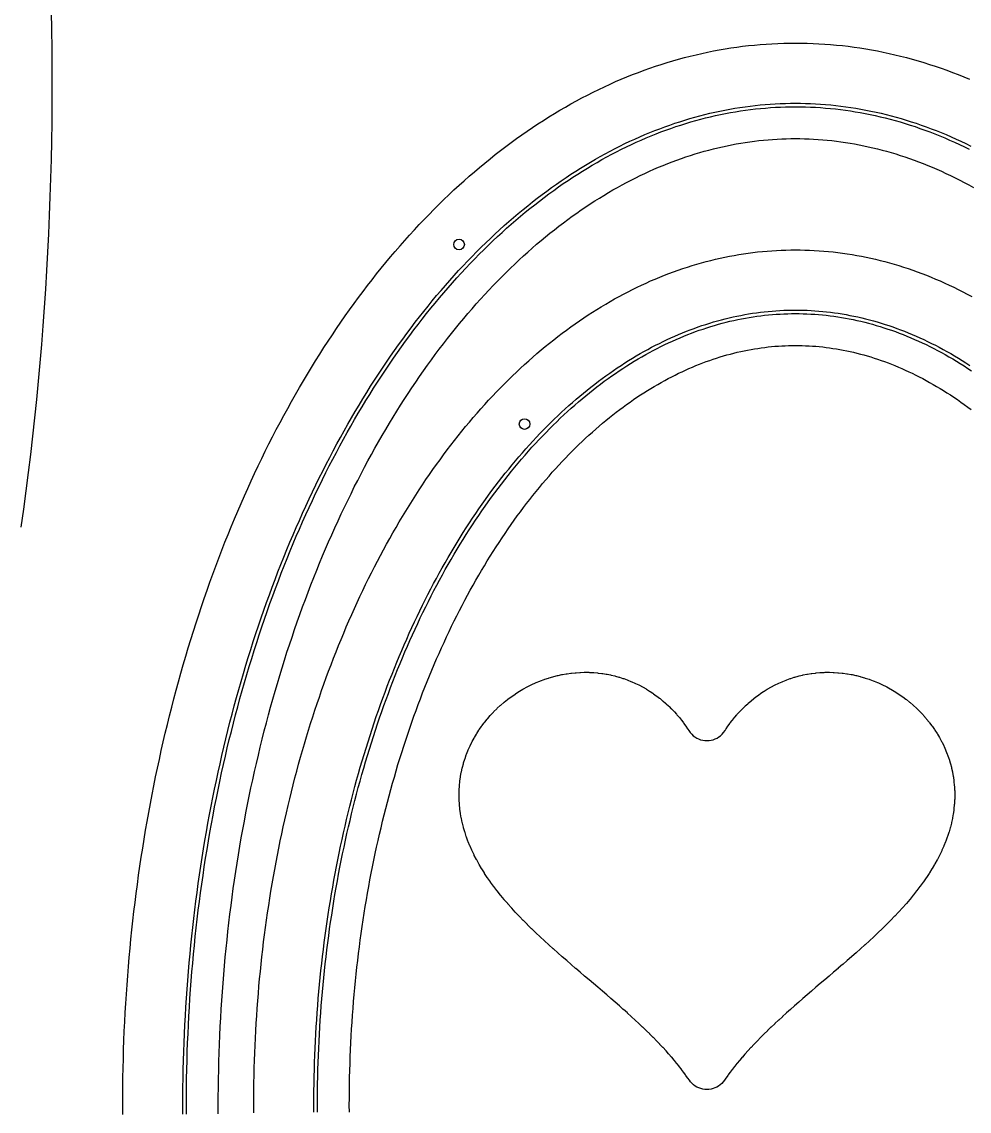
# Model space of a CAD drawing. Header units: metres. Extents: x 10 to 1210, y 10 to 2778.
# Drawn here: x 801.5 to 1069.1, y 1532.3 to 1840 of the extents above; entities that cross this region are included whole.
import ezdxf

# ---------------------------------------------------------------- set-up
doc = ezdxf.new("R2010")
doc.units = ezdxf.units.M
for name, color, linetype in [('ACIKLIK', 5, 'Continuous'), ('ASKI_DELIK', 6, 'Continuous'), ('CAM_SABLON', 4, 'Continuous'), ('DIS_KENAR_V91_Z3', 1, 'Continuous'), ('LAMBA_T4_Z4', 3, 'Continuous')]:
    doc.layers.add(name, color=color, linetype=linetype)

msp = doc.modelspace()

# ---------------------------------------------------------------- linework, layer by layer
at = {"layer": 'ACIKLIK'}
for points in [[(857.01, 1531.53), (857, 1534), (857.01, 1536.47), (857.03, 1538.94), (857.06, 1541.41), (857.11, 1543.87), (857.17, 1546.34), (857.25, 1548.81), (857.33, 1551.27), (857.44, 1553.73), (857.55, 1556.19), (857.68, 1558.65), (857.82, 1561.11), (857.98, 1563.57), (858.15, 1566.02), (858.34, 1568.47), (858.53, 1570.91), (858.74, 1573.36), (858.97, 1575.8), (859.2, 1578.24), (859.46, 1580.67), (859.72, 1583.1), (860, 1585.52), (860.29, 1587.94), (860.59, 1590.36), (860.91, 1592.77), (861.24, 1595.18), (861.59, 1597.58), (861.94, 1599.97), (862.31, 1602.37), (862.7, 1604.75), (863.09, 1607.13), (863.5, 1609.5), (863.93, 1611.87), (864.36, 1614.23), (864.81, 1616.58), (865.27, 1618.92), (865.75, 1621.26), (866.23, 1623.59), (866.73, 1625.92), (867.24, 1628.23), (867.77, 1630.54), (868.31, 1632.84), (868.86, 1635.13), (869.42, 1637.41), (869.99, 1639.69), (870.58, 1641.95), (871.18, 1644.21), (871.79, 1646.46), (872.41, 1648.69), (873.05, 1650.92), (873.7, 1653.14), (874.36, 1655.35), (875.03, 1657.54), (875.71, 1659.73), (876.4, 1661.91), (877.11, 1664.07), (877.83, 1666.22), (878.56, 1668.37), (879.3, 1670.5), (880.05, 1672.62), (880.81, 1674.73), (881.59, 1676.82), (882.37, 1678.91), (883.17, 1680.98), (883.98, 1683.04), (884.79, 1685.09), (885.62, 1687.12), (886.46, 1689.14), (887.31, 1691.15), (888.17, 1693.15), (889.04, 1695.13), (889.92, 1697.09), (890.81, 1699.05), (891.72, 1700.99), (892.63, 1702.92), (893.55, 1704.83), (894.48, 1706.72), (895.42, 1708.61), (896.37, 1710.47), (897.33, 1712.33), (898.29, 1714.17), (899.27, 1715.99), (900.26, 1717.8), (901.25, 1719.59), (902.26, 1721.36), (903.27, 1723.12), (904.29, 1724.87), (905.32, 1726.6), (906.36, 1728.31), (907.41, 1730.01), (908.46, 1731.69), (909.52, 1733.35), (910.59, 1734.99), (911.67, 1736.62), (912.76, 1738.24), (913.85, 1739.83), (914.95, 1741.41), (916.06, 1742.97), (917.17, 1744.51), (918.29, 1746.04), (919.42, 1747.55), (920.56, 1749.04), (921.7, 1750.51), (922.84, 1751.96), (924, 1753.4), (925.16, 1754.82), (926.32, 1756.22), (927.5, 1757.6), (928.67, 1758.96), (929.86, 1760.31), (931.04, 1761.63), (932.24, 1762.94), (933.44, 1764.23), (934.64, 1765.5), (935.85, 1766.75), (937.06, 1767.98), (938.28, 1769.19), (939.5, 1770.39), (940.73, 1771.56), (941.96, 1772.72), (943.19, 1773.85), (944.43, 1774.97), (945.67, 1776.07), (946.91, 1777.15), (948.16, 1778.21), (949.41, 1779.24), (950.67, 1780.26), (951.92, 1781.26), (953.18, 1782.25), (954.45, 1783.21), (955.71, 1784.15), (956.98, 1785.07), (958.25, 1785.97), (959.52, 1786.86), (960.79, 1787.72), (962.07, 1788.57), (963.35, 1789.39), (964.62, 1790.2), (965.9, 1790.98), (967.19, 1791.75), (968.47, 1792.5), (969.75, 1793.23), (971.04, 1793.93), (972.32, 1794.62), (973.61, 1795.29), (974.9, 1795.94), (976.19, 1796.58), (977.48, 1797.19), (978.77, 1797.78), (980.05, 1798.36), (981.34, 1798.91), (982.63, 1799.45), (983.93, 1799.96), (985.22, 1800.46), (986.51, 1800.94), (987.8, 1801.4), (989.09, 1801.85), (990.38, 1802.27), (991.67, 1802.68), (992.96, 1803.06), (994.25, 1803.43), (995.54, 1803.78), (996.83, 1804.11), (998.12, 1804.43), (999.41, 1804.72), (1000.7, 1805), (1001.98, 1805.26), (1003.27, 1805.5), (1004.56, 1805.72), (1005.85, 1805.92), (1007.14, 1806.11), (1008.42, 1806.28), (1009.71, 1806.43), (1011, 1806.56), (1012.28, 1806.68), (1013.57, 1806.78), (1014.86, 1806.86), (1016.14, 1806.92), (1017.43, 1806.96), (1018.71, 1806.99), (1020, 1807), (1021.29, 1806.99), (1022.57, 1806.96), (1023.86, 1806.92), (1025.14, 1806.86), (1026.43, 1806.78), (1027.72, 1806.68), (1029, 1806.56), (1030.29, 1806.43), (1031.58, 1806.28), (1032.86, 1806.11), (1034.15, 1805.92), (1035.44, 1805.72), (1036.73, 1805.5), (1038.02, 1805.26), (1039.3, 1805), (1040.59, 1804.72), (1041.88, 1804.43), (1043.17, 1804.11), (1044.46, 1803.78), (1045.75, 1803.43), (1047.04, 1803.06), (1048.33, 1802.68), (1049.62, 1802.27), (1050.91, 1801.85), (1052.2, 1801.4), (1053.49, 1800.94), (1054.78, 1800.46), (1056.07, 1799.96), (1057.37, 1799.45), (1058.66, 1798.91), (1059.95, 1798.36), (1061.23, 1797.78), (1062.52, 1797.19), (1063.81, 1796.58), (1065.1, 1795.94), (1066.39, 1795.29), (1067.68, 1794.62), (1068.96, 1793.93), (1070.25, 1793.23)], [(894.01, 1532.04), (894, 1534), (894.01, 1535.96), (894.02, 1537.92), (894.05, 1539.88), (894.09, 1541.83), (894.14, 1543.79), (894.2, 1545.75), (894.27, 1547.7), (894.35, 1549.66), (894.44, 1551.61), (894.54, 1553.56), (894.65, 1555.51), (894.78, 1557.46), (894.91, 1559.4), (895.06, 1561.35), (895.22, 1563.29), (895.38, 1565.23), (895.56, 1567.16), (895.75, 1569.1), (895.95, 1571.03), (896.16, 1572.95), (896.38, 1574.88), (896.61, 1576.8), (896.85, 1578.71), (897.1, 1580.62), (897.36, 1582.53), (897.64, 1584.44), (897.92, 1586.34), (898.21, 1588.23), (898.52, 1590.12), (898.83, 1592.01), (899.16, 1593.89), (899.49, 1595.76), (899.84, 1597.63), (900.19, 1599.5), (900.56, 1601.36), (900.93, 1603.21), (901.32, 1605.06), (901.72, 1606.9), (902.12, 1608.73), (902.54, 1610.56), (902.96, 1612.38), (903.4, 1614.2), (903.84, 1616), (904.3, 1617.8), (904.76, 1619.6), (905.24, 1621.38), (905.72, 1623.16), (906.21, 1624.93), (906.72, 1626.69), (907.23, 1628.45), (907.75, 1630.19), (908.28, 1631.93), (908.82, 1633.66), (909.37, 1635.38), (909.93, 1637.09), (910.5, 1638.8), (911.07, 1640.49), (911.66, 1642.18), (912.25, 1643.85), (912.86, 1645.52), (913.47, 1647.17), (914.09, 1648.82), (914.72, 1650.46), (915.35, 1652.08), (916, 1653.7), (916.65, 1655.3), (917.32, 1656.9), (917.99, 1658.48), (918.67, 1660.06), (919.35, 1661.62), (920.05, 1663.17), (920.75, 1664.71), (921.46, 1666.24), (922.18, 1667.76), (922.9, 1669.26), (923.63, 1670.76), (924.37, 1672.24), (925.12, 1673.71), (925.88, 1675.17), (926.64, 1676.61), (927.41, 1678.05), (928.18, 1679.47), (928.96, 1680.88), (929.75, 1682.27), (930.55, 1683.66), (931.35, 1685.03), (932.16, 1686.38), (932.97, 1687.73), (933.8, 1689.06), (934.62, 1690.38), (935.46, 1691.68), (936.3, 1692.97), (937.14, 1694.25), (937.99, 1695.51), (938.85, 1696.76), (939.71, 1697.99), (940.57, 1699.22), (941.45, 1700.42), (942.32, 1701.62), (943.2, 1702.79), (944.09, 1703.96), (944.98, 1705.11), (945.88, 1706.24), (946.78, 1707.36), (947.68, 1708.47), (948.59, 1709.56), (949.5, 1710.64), (950.42, 1711.7), (951.34, 1712.75), (952.27, 1713.78), (953.2, 1714.79), (954.13, 1715.8), (955.06, 1716.78), (956, 1717.75), (956.94, 1718.71), (957.89, 1719.65), (958.83, 1720.58), (959.78, 1721.49), (960.73, 1722.38), (961.69, 1723.26), (962.65, 1724.12), (963.61, 1724.97), (964.57, 1725.8), (965.53, 1726.62), (966.5, 1727.42), (967.46, 1728.21), (968.43, 1728.98), (969.4, 1729.74), (970.37, 1730.48), (971.35, 1731.2), (972.32, 1731.91), (973.3, 1732.6), (974.27, 1733.28), (975.25, 1733.95), (976.23, 1734.59), (977.21, 1735.22), (978.19, 1735.84), (979.16, 1736.44), (980.14, 1737.03), (981.12, 1737.6), (982.1, 1738.16), (983.08, 1738.7), (984.06, 1739.22), (985.05, 1739.73), (986.03, 1740.23), (987, 1740.71), (987.98, 1741.17), (988.96, 1741.62), (989.94, 1742.06), (990.92, 1742.48), (991.9, 1742.89), (992.88, 1743.28), (993.85, 1743.66), (994.83, 1744.02), (995.81, 1744.37), (996.78, 1744.7), (997.75, 1745.02), (998.73, 1745.33), (999.7, 1745.62), (1000.67, 1745.9), (1001.65, 1746.16), (1002.62, 1746.41), (1003.59, 1746.65), (1004.56, 1746.87), (1005.52, 1747.08), (1006.49, 1747.27), (1007.46, 1747.45), (1008.43, 1747.62), (1009.39, 1747.77), (1010.36, 1747.91), (1011.33, 1748.04), (1012.29, 1748.15), (1013.25, 1748.25), (1014.22, 1748.34), (1015.18, 1748.41), (1016.15, 1748.47), (1017.11, 1748.52), (1018.07, 1748.55), (1019.04, 1748.57), (1020, 1748.58), (1020.96, 1748.57), (1021.93, 1748.55), (1022.89, 1748.52), (1023.85, 1748.47), (1024.82, 1748.41), (1025.78, 1748.34), (1026.75, 1748.25), (1027.71, 1748.15), (1028.67, 1748.04), (1029.64, 1747.91), (1030.61, 1747.77), (1031.57, 1747.62), (1032.54, 1747.45), (1033.51, 1747.27), (1034.48, 1747.08), (1035.44, 1746.87), (1036.41, 1746.65), (1037.38, 1746.41), (1038.35, 1746.16), (1039.33, 1745.9), (1040.3, 1745.62), (1041.27, 1745.33), (1042.25, 1745.02), (1043.22, 1744.7), (1044.19, 1744.37), (1045.17, 1744.02), (1046.15, 1743.66), (1047.12, 1743.28), (1048.1, 1742.89), (1049.08, 1742.48), (1050.06, 1742.06), (1051.04, 1741.62), (1052.02, 1741.17), (1053, 1740.71), (1053.97, 1740.23), (1054.95, 1739.73), (1055.94, 1739.22), (1056.92, 1738.7), (1057.9, 1738.16), (1058.88, 1737.6), (1059.86, 1737.03), (1060.84, 1736.44), (1061.81, 1735.84), (1062.79, 1735.22), (1063.77, 1734.59), (1064.75, 1733.95), (1065.73, 1733.28), (1066.7, 1732.6), (1067.68, 1731.91), (1068.65, 1731.2), (1069.63, 1730.48)]]:
    msp.add_lwpolyline(points, dxfattribs=at)
at = {"layer": 'ASKI_DELIK'}
for centre in [(925, 1777.11), (943.5, 1726.39)]:
    msp.add_circle(centre, 1.5, dxfattribs=at)
at = {"layer": 'CAM_SABLON'}
for points in [[(848.01, 1531.48), (848, 1534), (848.01, 1536.52), (848.03, 1539.04), (848.06, 1541.55), (848.11, 1544.07), (848.17, 1546.59), (848.25, 1549.1), (848.34, 1551.62), (848.45, 1554.13), (848.56, 1556.64), (848.7, 1559.15), (848.84, 1561.66), (849, 1564.16), (849.17, 1566.67), (849.36, 1569.17), (849.56, 1571.66), (849.78, 1574.16), (850.01, 1576.65), (850.25, 1579.13), (850.51, 1581.62), (850.78, 1584.1), (851.06, 1586.57), (851.36, 1589.04), (851.67, 1591.51), (851.99, 1593.97), (852.33, 1596.43), (852.68, 1598.88), (853.05, 1601.33), (853.42, 1603.77), (853.82, 1606.2), (854.22, 1608.63), (854.64, 1611.06), (855.07, 1613.47), (855.52, 1615.89), (855.97, 1618.29), (856.45, 1620.69), (856.93, 1623.08), (857.43, 1625.46), (857.94, 1627.84), (858.46, 1630.2), (859, 1632.56), (859.55, 1634.91), (860.11, 1637.26), (860.69, 1639.59), (861.27, 1641.92), (861.87, 1644.24), (862.49, 1646.55), (863.11, 1648.85), (863.75, 1651.14), (864.4, 1653.42), (865.06, 1655.69), (865.74, 1657.95), (866.43, 1660.2), (867.13, 1662.44), (867.84, 1664.67), (868.56, 1666.89), (869.3, 1669.1), (870.05, 1671.29), (870.81, 1673.48), (871.58, 1675.66), (872.36, 1677.82), (873.16, 1679.97), (873.96, 1682.11), (874.78, 1684.24), (875.61, 1686.35), (876.45, 1688.45), (877.3, 1690.54), (878.16, 1692.62), (879.04, 1694.69), (879.92, 1696.74), (880.82, 1698.78), (881.72, 1700.8), (882.64, 1702.81), (883.57, 1704.81), (884.5, 1706.79), (885.45, 1708.76), (886.41, 1710.72), (887.38, 1712.66), (888.36, 1714.58), (889.35, 1716.49), (890.35, 1718.39), (891.36, 1720.27), (892.37, 1722.14), (893.4, 1723.99), (894.44, 1725.82), (895.49, 1727.64), (896.54, 1729.45), (897.61, 1731.23), (898.68, 1733.01), (899.76, 1734.76), (900.86, 1736.5), (901.96, 1738.22), (903.07, 1739.93), (904.18, 1741.62), (905.31, 1743.29), (906.45, 1744.95), (907.59, 1746.59), (908.74, 1748.21), (909.9, 1749.81), (911.06, 1751.4), (912.24, 1752.97), (913.42, 1754.52), (914.61, 1756.05), (915.8, 1757.57), (917.01, 1759.07), (918.22, 1760.55), (919.43, 1762.01), (920.66, 1763.45), (921.89, 1764.88), (923.13, 1766.28), (924.37, 1767.67), (925.62, 1769.04), (926.88, 1770.39), (928.14, 1771.72), (929.41, 1773.03), (930.68, 1774.33), (931.96, 1775.6), (933.24, 1776.86), (934.53, 1778.09), (935.83, 1779.31), (937.13, 1780.51), (938.43, 1781.68), (939.74, 1782.84), (941.06, 1783.98), (942.37, 1785.1), (943.7, 1786.2), (945.02, 1787.28), (946.36, 1788.34), (947.69, 1789.38), (949.03, 1790.4), (950.37, 1791.4), (951.72, 1792.38), (953.07, 1793.34), (954.43, 1794.28), (955.78, 1795.2), (957.14, 1796.1), (958.51, 1796.98), (959.87, 1797.84), (961.24, 1798.68), (962.61, 1799.5), (963.99, 1800.3), (965.36, 1801.08), (966.74, 1801.84), (968.12, 1802.58), (969.5, 1803.3), (970.89, 1804), (972.27, 1804.68), (973.66, 1805.34), (975.05, 1805.98), (976.44, 1806.6), (977.84, 1807.2), (979.23, 1807.78), (980.63, 1808.34), (982.03, 1808.88), (983.42, 1809.4), (984.82, 1809.9), (986.22, 1810.38), (987.63, 1810.84), (989.03, 1811.28), (990.43, 1811.7), (991.83, 1812.1), (993.24, 1812.48), (994.64, 1812.84), (996.05, 1813.19), (997.46, 1813.51), (998.86, 1813.81), (1000.27, 1814.09), (1001.68, 1814.36), (1003.09, 1814.6), (1004.49, 1814.82), (1005.9, 1815.03), (1007.31, 1815.21), (1008.72, 1815.38), (1010.13, 1815.52), (1011.54, 1815.65), (1012.95, 1815.76), (1014.36, 1815.84), (1015.77, 1815.91), (1017.18, 1815.96), (1018.59, 1815.99), (1020, 1816), (1021.41, 1815.99), (1022.82, 1815.96), (1024.23, 1815.91), (1025.64, 1815.84), (1027.05, 1815.76), (1028.46, 1815.65), (1029.87, 1815.52), (1031.28, 1815.38), (1032.69, 1815.21), (1034.1, 1815.03), (1035.51, 1814.82), (1036.91, 1814.6), (1038.32, 1814.36), (1039.73, 1814.09), (1041.14, 1813.81), (1042.54, 1813.51), (1043.95, 1813.19), (1045.36, 1812.84), (1046.76, 1812.48), (1048.17, 1812.1), (1049.57, 1811.7), (1050.97, 1811.28), (1052.37, 1810.84), (1053.78, 1810.38), (1055.18, 1809.9), (1056.58, 1809.4), (1057.97, 1808.88), (1059.37, 1808.34), (1060.77, 1807.78), (1062.16, 1807.2), (1063.56, 1806.6), (1064.95, 1805.98), (1066.34, 1805.34), (1067.73, 1804.68), (1069.11, 1804)], [(885.01, 1531.99), (885, 1534), (885.01, 1536.01), (885.02, 1538.02), (885.05, 1540.03), (885.09, 1542.03), (885.14, 1544.04), (885.2, 1546.05), (885.27, 1548.05), (885.36, 1550.06), (885.45, 1552.06), (885.55, 1554.06), (885.67, 1556.06), (885.8, 1558.06), (885.94, 1560.05), (886.09, 1562.05), (886.25, 1564.04), (886.42, 1566.03), (886.6, 1568.01), (886.79, 1569.99), (887, 1571.97), (887.21, 1573.95), (887.44, 1575.93), (887.68, 1577.9), (887.92, 1579.86), (888.18, 1581.83), (888.45, 1583.78), (888.73, 1585.74), (889.02, 1587.69), (889.32, 1589.64), (889.64, 1591.58), (889.96, 1593.51), (890.29, 1595.45), (890.64, 1597.37), (890.99, 1599.29), (891.36, 1601.21), (891.73, 1603.12), (892.12, 1605.02), (892.52, 1606.92), (892.92, 1608.82), (893.34, 1610.7), (893.77, 1612.58), (894.21, 1614.45), (894.65, 1616.32), (895.11, 1618.18), (895.58, 1620.03), (896.06, 1621.88), (896.55, 1623.72), (897.04, 1625.55), (897.55, 1627.37), (898.07, 1629.19), (898.6, 1631), (899.14, 1632.8), (899.68, 1634.59), (900.24, 1636.37), (900.81, 1638.15), (901.38, 1639.91), (901.97, 1641.67), (902.56, 1643.42), (903.17, 1645.16), (903.78, 1646.89), (904.4, 1648.61), (905.04, 1650.32), (905.68, 1652.02), (906.33, 1653.71), (906.99, 1655.39), (907.65, 1657.06), (908.33, 1658.73), (909.02, 1660.38), (909.71, 1662.02), (910.41, 1663.65), (911.12, 1665.27), (911.84, 1666.87), (912.57, 1668.47), (913.31, 1670.06), (914.05, 1671.63), (914.81, 1673.2), (915.57, 1674.75), (916.34, 1676.29), (917.11, 1677.82), (917.9, 1679.33), (918.69, 1680.84), (919.49, 1682.33), (920.3, 1683.81), (921.11, 1685.28), (921.94, 1686.73), (922.77, 1688.17), (923.6, 1689.6), (924.45, 1691.02), (925.3, 1692.42), (926.15, 1693.81), (927.02, 1695.19), (927.89, 1696.55), (928.77, 1697.91), (929.65, 1699.24), (930.54, 1700.57), (931.44, 1701.88), (932.35, 1703.17), (933.26, 1704.45), (934.17, 1705.72), (935.09, 1706.98), (936.02, 1708.22), (936.95, 1709.44), (937.89, 1710.65), (938.84, 1711.85), (939.79, 1713.03), (940.74, 1714.2), (941.7, 1715.35), (942.67, 1716.49), (943.64, 1717.61), (944.61, 1718.72), (945.59, 1719.81), (946.58, 1720.89), (947.57, 1721.96), (948.56, 1723), (949.56, 1724.04), (950.56, 1725.05), (951.56, 1726.06), (952.57, 1727.04), (953.59, 1728.01), (954.61, 1728.97), (955.63, 1729.91), (956.65, 1730.84), (957.68, 1731.74), (958.71, 1732.64), (959.74, 1733.52), (960.78, 1734.38), (961.82, 1735.22), (962.87, 1736.05), (963.91, 1736.87), (964.96, 1737.67), (966.01, 1738.45), (967.07, 1739.22), (968.12, 1739.97), (969.18, 1740.7), (970.24, 1741.42), (971.3, 1742.12), (972.37, 1742.81), (973.43, 1743.48), (974.5, 1744.14), (975.57, 1744.78), (976.64, 1745.4), (977.71, 1746.01), (978.79, 1746.6), (979.86, 1747.18), (980.94, 1747.74), (982.01, 1748.28), (983.09, 1748.81), (984.17, 1749.33), (985.25, 1749.82), (986.33, 1750.3), (987.41, 1750.77), (988.5, 1751.22), (989.58, 1751.65), (990.66, 1752.07), (991.75, 1752.48), (992.83, 1752.86), (993.92, 1753.23), (995, 1753.59), (996.09, 1753.93), (997.17, 1754.26), (998.26, 1754.57), (999.35, 1754.86), (1000.43, 1755.14), (1001.52, 1755.41), (1002.61, 1755.65), (1003.69, 1755.89), (1004.78, 1756.11), (1005.87, 1756.31), (1006.95, 1756.5), (1008.04, 1756.67), (1009.13, 1756.83), (1010.22, 1756.97), (1011.3, 1757.1), (1012.39, 1757.21), (1013.48, 1757.31), (1014.56, 1757.39), (1015.65, 1757.46), (1016.74, 1757.51), (1017.83, 1757.55), (1018.91, 1757.57), (1020, 1757.58), (1021.09, 1757.57), (1022.17, 1757.55), (1023.26, 1757.51), (1024.35, 1757.46), (1025.44, 1757.39), (1026.52, 1757.31), (1027.61, 1757.21), (1028.7, 1757.1), (1029.78, 1756.97), (1030.87, 1756.83), (1031.96, 1756.67), (1033.05, 1756.5), (1034.13, 1756.31), (1035.22, 1756.11), (1036.31, 1755.89), (1037.39, 1755.65), (1038.48, 1755.41), (1039.57, 1755.14), (1040.65, 1754.86), (1041.74, 1754.57), (1042.83, 1754.26), (1043.91, 1753.93), (1045, 1753.59), (1046.08, 1753.23), (1047.17, 1752.86), (1048.25, 1752.48), (1049.34, 1752.07), (1050.42, 1751.65), (1051.5, 1751.22), (1052.59, 1750.77), (1053.67, 1750.3), (1054.75, 1749.82), (1055.83, 1749.33), (1056.91, 1748.81), (1057.99, 1748.28), (1059.06, 1747.74), (1060.14, 1747.18), (1061.21, 1746.6), (1062.29, 1746.01), (1063.36, 1745.4), (1064.43, 1744.78), (1065.5, 1744.14), (1066.57, 1743.48), (1067.63, 1742.81), (1068.7, 1742.12), (1069.76, 1741.42)]]:
    msp.add_lwpolyline(points, dxfattribs=at)
at = {"layer": 'DIS_KENAR_V91_Z3'}
for points in [[(809.76, 1842.94), (809.86, 1837.71), (809.94, 1832.47), (809.98, 1827.24), (810, 1822), (810, 1822), (809.98, 1816.76), (809.94, 1811.53), (809.86, 1806.29), (809.76, 1801.06), (809.62, 1795.83), (809.45, 1790.6), (809.25, 1785.37), (809.03, 1780.15), (808.77, 1774.92), (808.48, 1769.71), (808.16, 1764.49), (807.81, 1759.28), (807.43, 1754.08), (807.02, 1748.88), (806.58, 1743.68), (806.11, 1738.5), (805.61, 1733.31), (805.08, 1728.14), (804.51, 1722.97), (803.92, 1717.81), (803.3, 1712.66), (802.65, 1707.51), (801.97, 1702.38), (801.26, 1697.25)], [(830.01, 1531.38), (830, 1534), (830.01, 1536.62), (830.03, 1539.24), (830.07, 1541.85), (830.12, 1544.47), (830.18, 1547.09), (830.26, 1549.7), (830.35, 1552.31), (830.46, 1554.93), (830.59, 1557.54), (830.72, 1560.15), (830.87, 1562.75), (831.04, 1565.36), (831.22, 1567.96), (831.42, 1570.56), (831.63, 1573.16), (831.85, 1575.75), (832.09, 1578.34), (832.34, 1580.93), (832.61, 1583.51), (832.89, 1586.09), (833.18, 1588.67), (833.49, 1591.24), (833.81, 1593.81), (834.15, 1596.37), (834.5, 1598.93), (834.87, 1601.49), (835.25, 1604.03), (835.64, 1606.58), (836.05, 1609.11), (836.47, 1611.65), (836.91, 1614.17), (837.36, 1616.69), (837.82, 1619.2), (838.3, 1621.71), (838.79, 1624.21), (839.3, 1626.71), (839.82, 1629.19), (840.35, 1631.67), (840.9, 1634.14), (841.46, 1636.61), (842.03, 1639.06), (842.62, 1641.51), (843.22, 1643.95), (843.84, 1646.38), (844.46, 1648.81), (845.1, 1651.22), (845.76, 1653.62), (846.43, 1656.02), (847.11, 1658.41), (847.8, 1660.79), (848.51, 1663.15), (849.23, 1665.51), (849.96, 1667.86), (850.71, 1670.2), (851.47, 1672.52), (852.24, 1674.84), (853.02, 1677.15), (853.82, 1679.44), (854.63, 1681.73), (855.46, 1684), (856.29, 1686.26), (857.14, 1688.51), (858, 1690.75), (858.87, 1692.98), (859.76, 1695.19), (860.65, 1697.39), (861.56, 1699.58), (862.48, 1701.76), (863.42, 1703.92), (864.36, 1706.07), (865.32, 1708.21), (866.29, 1710.34), (867.27, 1712.45), (868.26, 1714.54), (869.26, 1716.63), (870.28, 1718.7), (871.3, 1720.75), (872.34, 1722.8), (873.39, 1724.82), (874.45, 1726.84), (875.52, 1728.83), (876.61, 1730.82), (877.7, 1732.79), (878.8, 1734.74), (879.92, 1736.68), (881.04, 1738.6), (882.18, 1740.51), (883.33, 1742.4), (884.48, 1744.27), (885.65, 1746.13), (886.83, 1747.98), (888.01, 1749.8), (889.21, 1751.61), (890.42, 1753.41), (891.64, 1755.18), (892.87, 1756.94), (894.1, 1758.69), (895.35, 1760.41), (896.6, 1762.12), (897.87, 1763.81), (899.15, 1765.49), (900.43, 1767.14), (901.72, 1768.78), (903.02, 1770.4), (904.34, 1772.01), (905.66, 1773.59), (906.98, 1775.16), (908.32, 1776.71), (909.67, 1778.23), (911.02, 1779.75), (912.38, 1781.24), (913.75, 1782.71), (915.13, 1784.17), (916.52, 1785.6), (917.91, 1787.02), (919.32, 1788.41), (920.73, 1789.79), (922.14, 1791.15), (923.57, 1792.49), (925, 1793.81), (926.44, 1795.11), (927.89, 1796.39), (929.34, 1797.65), (930.8, 1798.88), (932.27, 1800.1), (933.74, 1801.3), (935.22, 1802.48), (936.71, 1803.64), (938.2, 1804.78), (939.7, 1805.89), (941.21, 1806.99), (942.72, 1808.06), (944.24, 1809.12), (945.76, 1810.15), (947.29, 1811.16), (948.82, 1812.16), (950.36, 1813.13), (951.91, 1814.07), (953.46, 1815), (955.02, 1815.91), (956.58, 1816.79), (958.14, 1817.66), (959.71, 1818.5), (961.29, 1819.32), (962.87, 1820.12), (964.45, 1820.89), (966.04, 1821.65), (967.63, 1822.38), (969.22, 1823.09), (970.82, 1823.78), (972.43, 1824.44), (974.03, 1825.09), (975.65, 1825.71), (977.26, 1826.31), (978.88, 1826.89), (980.5, 1827.44), (982.12, 1827.98), (983.75, 1828.49), (985.38, 1828.98), (987.01, 1829.44), (988.64, 1829.89), (990.28, 1830.31), (991.92, 1830.7), (993.56, 1831.08), (995.2, 1831.43), (996.84, 1831.76), (998.49, 1832.07), (1000.14, 1832.36), (1001.79, 1832.62), (1003.44, 1832.86), (1005.09, 1833.08), (1006.75, 1833.27), (1008.4, 1833.44), (1010.06, 1833.59), (1011.71, 1833.71), (1013.37, 1833.82), (1015.03, 1833.9), (1016.68, 1833.95), (1018.34, 1833.99), (1020, 1834), (1021.66, 1833.99), (1023.32, 1833.95), (1024.97, 1833.9), (1026.63, 1833.82), (1028.29, 1833.71), (1029.94, 1833.59), (1031.6, 1833.44), (1033.25, 1833.27), (1034.91, 1833.08), (1036.56, 1832.86), (1038.21, 1832.62), (1039.86, 1832.36), (1041.51, 1832.07), (1043.16, 1831.76), (1044.8, 1831.43), (1046.44, 1831.08), (1048.08, 1830.7), (1049.72, 1830.31), (1051.36, 1829.89), (1052.99, 1829.44), (1054.62, 1828.98), (1056.25, 1828.49), (1057.88, 1827.98), (1059.5, 1827.44), (1061.12, 1826.89), (1062.74, 1826.31), (1064.35, 1825.71), (1065.97, 1825.09), (1067.57, 1824.44), (1069.18, 1823.78)], [(867.01, 1531.89), (867, 1534), (867.01, 1536.11), (867.02, 1538.22), (867.05, 1540.32), (867.09, 1542.43), (867.15, 1544.54), (867.21, 1546.64), (867.29, 1548.75), (867.37, 1550.85), (867.47, 1552.95), (867.58, 1555.05), (867.7, 1557.15), (867.84, 1559.25), (867.98, 1561.35), (868.14, 1563.44), (868.31, 1565.53), (868.49, 1567.62), (868.68, 1569.71), (868.88, 1571.79), (869.1, 1573.87), (869.32, 1575.95), (869.56, 1578.02), (869.81, 1580.1), (870.07, 1582.16), (870.34, 1584.23), (870.63, 1586.29), (870.92, 1588.34), (871.23, 1590.4), (871.54, 1592.44), (871.87, 1594.49), (872.21, 1596.53), (872.56, 1598.56), (872.93, 1600.59), (873.3, 1602.61), (873.69, 1604.63), (874.08, 1606.64), (874.49, 1608.65), (874.91, 1610.65), (875.34, 1612.65), (875.78, 1614.64), (876.23, 1616.62), (876.69, 1618.6), (877.16, 1620.57), (877.65, 1622.54), (878.14, 1624.5), (878.65, 1626.45), (879.16, 1628.39), (879.69, 1630.33), (880.23, 1632.26), (880.78, 1634.18), (881.34, 1636.1), (881.9, 1638), (882.48, 1639.9), (883.08, 1641.79), (883.68, 1643.67), (884.29, 1645.55), (884.91, 1647.41), (885.54, 1649.27), (886.18, 1651.12), (886.84, 1652.96), (887.5, 1654.79), (888.17, 1656.61), (888.85, 1658.42), (889.55, 1660.22), (890.25, 1662.02), (890.96, 1663.8), (891.68, 1665.57), (892.42, 1667.34), (893.16, 1669.09), (893.91, 1670.83), (894.67, 1672.56), (895.44, 1674.29), (896.22, 1676), (897.01, 1677.7), (897.81, 1679.39), (898.62, 1681.06), (899.43, 1682.73), (900.26, 1684.39), (901.1, 1686.03), (901.94, 1687.66), (902.8, 1689.28), (903.66, 1690.89), (904.53, 1692.49), (905.41, 1694.07), (906.3, 1695.65), (907.2, 1697.21), (908.1, 1698.76), (909.02, 1700.29), (909.94, 1701.81), (910.87, 1703.32), (911.81, 1704.82), (912.76, 1706.31), (913.72, 1707.78), (914.68, 1709.23), (915.65, 1710.68), (916.63, 1712.11), (917.62, 1713.53), (918.62, 1714.93), (919.62, 1716.32), (920.63, 1717.7), (921.65, 1719.06), (922.68, 1720.41), (923.71, 1721.74), (924.76, 1723.06), (925.8, 1724.37), (926.86, 1725.66), (927.92, 1726.93), (928.99, 1728.19), (930.07, 1729.44), (931.15, 1730.67), (932.24, 1731.89), (933.34, 1733.09), (934.44, 1734.28), (935.55, 1735.45), (936.67, 1736.6), (937.79, 1737.75), (938.92, 1738.87), (940.06, 1739.98), (941.2, 1741.07), (942.35, 1742.15), (943.5, 1743.21), (944.66, 1744.26), (945.82, 1745.29), (946.99, 1746.3), (948.17, 1747.3), (949.35, 1748.28), (950.54, 1749.25), (951.73, 1750.2), (952.93, 1751.13), (954.13, 1752.05), (955.34, 1752.94), (956.55, 1753.83), (957.77, 1754.69), (958.99, 1755.54), (960.22, 1756.37), (961.45, 1757.19), (962.69, 1757.99), (963.93, 1758.77), (965.17, 1759.53), (966.42, 1760.28), (967.67, 1761.01), (968.93, 1761.72), (970.19, 1762.42), (971.45, 1763.09), (972.72, 1763.75), (973.99, 1764.4), (975.27, 1765.02), (976.55, 1765.63), (977.83, 1766.22), (979.11, 1766.79), (980.4, 1767.35), (981.69, 1767.88), (982.99, 1768.4), (984.28, 1768.9), (985.58, 1769.39), (986.88, 1769.85), (988.19, 1770.3), (989.5, 1770.73), (990.81, 1771.14), (992.12, 1771.53), (993.43, 1771.91), (994.75, 1772.27), (996.07, 1772.6), (997.39, 1772.93), (998.71, 1773.23), (1000.03, 1773.51), (1001.35, 1773.78), (1002.68, 1774.03), (1004.01, 1774.26), (1005.34, 1774.47), (1006.67, 1774.66), (1008, 1774.83), (1009.33, 1774.99), (1010.66, 1775.13), (1011.99, 1775.25), (1013.33, 1775.35), (1014.66, 1775.43), (1015.99, 1775.5), (1017.33, 1775.54), (1018.66, 1775.57), (1020, 1775.58), (1021.34, 1775.57), (1022.67, 1775.54), (1024.01, 1775.5), (1025.34, 1775.43), (1026.67, 1775.35), (1028.01, 1775.25), (1029.34, 1775.13), (1030.67, 1774.99), (1032, 1774.83), (1033.33, 1774.66), (1034.66, 1774.47), (1035.99, 1774.26), (1037.32, 1774.03), (1038.65, 1773.78), (1039.97, 1773.51), (1041.29, 1773.23), (1042.61, 1772.93), (1043.93, 1772.6), (1045.25, 1772.27), (1046.57, 1771.91), (1047.88, 1771.53), (1049.19, 1771.14), (1050.5, 1770.73), (1051.81, 1770.3), (1053.12, 1769.85), (1054.42, 1769.39), (1055.72, 1768.9), (1057.01, 1768.4), (1058.31, 1767.88), (1059.6, 1767.35), (1060.89, 1766.79), (1062.17, 1766.22), (1063.45, 1765.63), (1064.73, 1765.02), (1066.01, 1764.4), (1067.28, 1763.75), (1068.55, 1763.09), (1069.81, 1762.42)]]:
    msp.add_lwpolyline(points, dxfattribs=at)
msp.add_lwpolyline([(935.76, 1594.52), (935.68, 1594.62), (934.82, 1595.75), (934.75, 1595.85), (933.92, 1596.98), (933.84, 1597.09), (933.05, 1598.22), (932.97, 1598.34), (932.22, 1599.47), (932.14, 1599.6), (931.43, 1600.73), (931.35, 1600.86), (930.69, 1601.99), (930.6, 1602.14), (929.98, 1603.27), (929.9, 1603.42), (929.31, 1604.54), (929.23, 1604.7), (928.69, 1605.83), (928.62, 1605.99), (928.12, 1607.12), (928.04, 1607.29), (927.59, 1608.41), (927.52, 1608.59), (927.11, 1609.71), (927.04, 1609.9), (926.68, 1611.01), (926.61, 1611.21), (926.29, 1612.32), (926.23, 1612.52), (925.95, 1613.63), (925.9, 1613.84), (925.67, 1614.94), (925.63, 1615.16), (925.43, 1616.25), (925.4, 1616.47), (925.25, 1617.56), (925.22, 1617.79), (925.12, 1618.87), (925.1, 1619.1), (925.03, 1620.18), (925.02, 1620.42), (925, 1621.49), (925, 1621.72), (925.02, 1622.79), (925.03, 1623.03), (925.1, 1624.09), (925.12, 1624.33), (925.22, 1625.38), (925.25, 1625.62), (925.4, 1626.66), (925.44, 1626.9), (925.62, 1627.94), (925.67, 1628.17), (925.9, 1629.2), (925.96, 1629.43), (926.23, 1630.46), (926.3, 1630.68), (926.61, 1631.7), (926.68, 1631.92), (927.04, 1632.92), (927.12, 1633.14), (927.51, 1634.13), (927.6, 1634.35), (928.03, 1635.32), (928.13, 1635.53), (928.6, 1636.5), (928.71, 1636.7), (929.22, 1637.65), (929.33, 1637.85), (929.88, 1638.78), (930, 1638.97), (930.58, 1639.89), (930.71, 1640.08), (931.33, 1640.97), (931.46, 1641.15), (932.12, 1642.03), (932.25, 1642.2), (932.94, 1643.06), (933.08, 1643.23), (933.81, 1644.06), (933.95, 1644.22), (934.71, 1645.03), (934.86, 1645.18), (935.65, 1645.96), (935.8, 1646.11), (936.62, 1646.87), (936.78, 1647.01), (937.62, 1647.73), (937.78, 1647.87), (938.65, 1648.57), (938.82, 1648.7), (939.71, 1649.36), (939.89, 1649.48), (940.8, 1650.12), (940.98, 1650.23), (941.92, 1650.83), (942.1, 1650.94), (943.05, 1651.51), (943.24, 1651.61), (944.21, 1652.14), (944.4, 1652.24), (945.39, 1652.73), (945.58, 1652.82), (946.58, 1653.28), (946.78, 1653.36), (947.8, 1653.78), (948, 1653.86), (949.02, 1654.24), (949.22, 1654.31), (950.26, 1654.65), (950.46, 1654.72), (951.5, 1655.02), (951.72, 1655.08), (952.76, 1655.34), (952.97, 1655.39), (954.02, 1655.61), (954.24, 1655.65), (955.29, 1655.84), (955.5, 1655.87), (956.56, 1656.01), (956.78, 1656.04), (957.82, 1656.15), (958.05, 1656.16), (959.09, 1656.23), (959.31, 1656.24), (960.36, 1656.27), (960.58, 1656.27), (961.61, 1656.26), (961.84, 1656.25), (962.87, 1656.2), (963.09, 1656.18), (964.11, 1656.1), (964.33, 1656.07), (965.35, 1655.95), (965.57, 1655.92), (966.57, 1655.75), (966.79, 1655.71), (967.78, 1655.52), (967.99, 1655.47), (968.97, 1655.24), (969.18, 1655.18), (970.15, 1654.91), (970.36, 1654.85), (971.3, 1654.55), (971.51, 1654.48), (972.44, 1654.15), (972.65, 1654.07), (973.56, 1653.7), (973.76, 1653.62), (974.66, 1653.23), (974.85, 1653.14), (975.73, 1652.71), (975.92, 1652.62), (976.78, 1652.16), (976.96, 1652.06), (977.8, 1651.58), (977.98, 1651.48), (978.8, 1650.97), (978.97, 1650.86), (979.77, 1650.33), (979.93, 1650.21), (980.71, 1649.66), (980.86, 1649.54), (981.62, 1648.97), (981.77, 1648.85), (982.5, 1648.25), (982.64, 1648.13), (983.35, 1647.51), (983.48, 1647.39), (984.16, 1646.76), (984.3, 1646.63), (984.95, 1645.99), (985.08, 1645.86), (985.71, 1645.2), (985.83, 1645.08), (986.43, 1644.41), (986.54, 1644.28), (987.12, 1643.6), (987.23, 1643.47), (987.78, 1642.79), (987.88, 1642.66), (988.4, 1641.97), (988.5, 1641.84), (988.99, 1641.15), (989.08, 1641.02), (989.55, 1640.33), (989.64, 1640.2), (989.87, 1639.84), (990.31, 1639.23), (990.7, 1638.78), (991.14, 1638.37), (991.62, 1638.01), (992.13, 1637.7), (992.67, 1637.44), (993.23, 1637.23), (993.81, 1637.09), (994.4, 1637), (995, 1636.97), (995.6, 1637), (996.19, 1637.09), (996.77, 1637.23), (997.33, 1637.44), (997.87, 1637.7), (998.38, 1638.01), (998.86, 1638.37), (999.3, 1638.78), (999.69, 1639.23), (1000.13, 1639.84), (1000.36, 1640.2), (1000.45, 1640.33), (1000.92, 1641.02), (1001.01, 1641.15), (1001.5, 1641.84), (1001.6, 1641.97), (1002.12, 1642.66), (1002.22, 1642.79), (1002.77, 1643.47), (1002.88, 1643.6), (1003.46, 1644.28), (1003.57, 1644.41), (1004.17, 1645.08), (1004.29, 1645.2), (1004.92, 1645.86), (1005.05, 1645.99), (1005.7, 1646.63), (1005.84, 1646.76), (1006.52, 1647.39), (1006.65, 1647.51), (1007.36, 1648.13), (1007.5, 1648.25), (1008.23, 1648.85), (1008.38, 1648.97), (1009.14, 1649.54), (1009.29, 1649.66), (1010.07, 1650.21), (1010.23, 1650.33), (1011.03, 1650.86), (1011.2, 1650.97), (1012.02, 1651.48), (1012.2, 1651.58), (1013.04, 1652.06), (1013.22, 1652.16), (1014.08, 1652.62), (1014.27, 1652.71), (1015.15, 1653.14), (1015.34, 1653.23), (1016.24, 1653.62), (1016.44, 1653.7), (1017.35, 1654.07), (1017.56, 1654.15), (1018.49, 1654.48), (1018.7, 1654.55), (1019.64, 1654.85), (1019.85, 1654.91), (1020.82, 1655.18), (1021.03, 1655.24), (1022.01, 1655.47), (1022.22, 1655.52), (1023.21, 1655.71), (1023.43, 1655.75), (1024.43, 1655.92), (1024.65, 1655.95), (1025.67, 1656.07), (1025.89, 1656.1), (1026.91, 1656.18), (1027.13, 1656.2), (1028.16, 1656.25), (1028.39, 1656.26), (1029.42, 1656.27), (1029.64, 1656.27), (1030.69, 1656.24), (1030.91, 1656.23), (1031.95, 1656.16), (1032.18, 1656.15), (1033.23, 1656.04), (1033.44, 1656.01), (1034.5, 1655.87), (1034.71, 1655.84), (1035.76, 1655.65), (1035.98, 1655.61), (1037.03, 1655.39), (1037.24, 1655.34), (1038.28, 1655.08), (1038.5, 1655.02), (1039.54, 1654.72), (1039.74, 1654.65), (1040.78, 1654.31), (1040.98, 1654.24), (1042, 1653.86), (1042.2, 1653.78), (1043.22, 1653.36), (1043.42, 1653.28), (1044.42, 1652.82), (1044.61, 1652.73), (1045.6, 1652.24), (1045.79, 1652.14), (1046.76, 1651.61), (1046.95, 1651.51), (1047.9, 1650.94), (1048.08, 1650.83), (1049.02, 1650.23), (1049.2, 1650.12), (1050.11, 1649.48), (1050.29, 1649.36), (1051.18, 1648.7), (1051.35, 1648.57), (1052.22, 1647.87), (1052.38, 1647.73), (1053.22, 1647.01), (1053.38, 1646.87), (1054.2, 1646.11), (1054.35, 1645.96), (1055.14, 1645.18), (1055.29, 1645.03), (1056.05, 1644.22), (1056.19, 1644.06), (1056.92, 1643.23), (1057.06, 1643.06), (1057.75, 1642.2), (1057.88, 1642.03), (1058.54, 1641.15), (1058.67, 1640.97), (1059.29, 1640.08), (1059.42, 1639.89), (1060, 1638.97), (1060.12, 1638.78), (1060.67, 1637.85), (1060.78, 1637.65), (1061.29, 1636.7), (1061.4, 1636.5), (1061.87, 1635.53), (1061.97, 1635.32), (1062.4, 1634.35), (1062.49, 1634.13), (1062.88, 1633.14), (1062.96, 1632.92), (1063.32, 1631.92), (1063.39, 1631.7), (1063.7, 1630.68), (1063.77, 1630.46), (1064.04, 1629.43), (1064.1, 1629.2), (1064.33, 1628.17), (1064.38, 1627.94), (1064.56, 1626.9), (1064.6, 1626.66), (1064.75, 1625.62), (1064.78, 1625.38), (1064.88, 1624.33), (1064.9, 1624.09), (1064.97, 1623.03), (1064.98, 1622.79), (1065, 1621.72), (1065, 1621.49), (1064.98, 1620.42), (1064.97, 1620.18), (1064.9, 1619.1), (1064.88, 1618.87), (1064.78, 1617.79), (1064.75, 1617.56), (1064.6, 1616.47), (1064.57, 1616.25), (1064.37, 1615.16), (1064.33, 1614.94), (1064.1, 1613.84), (1064.05, 1613.63), (1063.77, 1612.52), (1063.71, 1612.32), (1063.39, 1611.21), (1063.32, 1611.01), (1062.96, 1609.9), (1062.89, 1609.71), (1062.48, 1608.59), (1062.41, 1608.41), (1061.96, 1607.29), (1061.88, 1607.12), (1061.38, 1605.99), (1061.31, 1605.83), (1060.77, 1604.7), (1060.69, 1604.54), (1060.1, 1603.42), (1060.02, 1603.27), (1059.4, 1602.14), (1059.31, 1601.99), (1058.65, 1600.86), (1058.57, 1600.73), (1057.86, 1599.6), (1057.78, 1599.47), (1057.03, 1598.34), (1056.95, 1598.22), (1056.16, 1597.09), (1056.08, 1596.98), (1055.25, 1595.85), (1055.18, 1595.75), (1054.31, 1594.61), (1054.24, 1594.52), (1053.37, 1593.43), (1053.3, 1593.34), (1052.37, 1592.21), (1052.3, 1592.13), (1051.33, 1591), (1051.26, 1590.92), (1050.26, 1589.79), (1050.2, 1589.72), (1049.17, 1588.6), (1049.11, 1588.53), (1048.05, 1587.41), (1047.99, 1587.35), (1046.91, 1586.23), (1046.85, 1586.18), (1045.74, 1585.06), (1045.69, 1585.01), (1044.56, 1583.9), (1044.51, 1583.85), (1043.36, 1582.74), (1043.32, 1582.7), (1042.14, 1581.59), (1042.1, 1581.56), (1040.91, 1580.45), (1040.88, 1580.42), (1039.67, 1579.32), (1039.64, 1579.29), (1038.42, 1578.19), (1038.39, 1578.17), (1037.16, 1577.07), (1037.13, 1577.05), (1035.89, 1575.96), (1035.87, 1575.94), (1034.62, 1574.85), (1034.6, 1574.84), (1033.35, 1573.75), (1033.33, 1573.74), (1032.08, 1572.66), (1032.07, 1572.65), (1030.8, 1571.57), (1030.8, 1571.57), (1029.54, 1570.49), (1028.27, 1569.42), (1027.02, 1568.35), (1025.78, 1567.3), (1024.55, 1566.24), (1023.34, 1565.2), (1022.13, 1564.16), (1020.94, 1563.12), (1019.77, 1562.1), (1018.61, 1561.07), (1018.57, 1561.04), (1017.47, 1560.05), (1017.43, 1560.02), (1016.36, 1559.04), (1016.32, 1559), (1015.27, 1558.04), (1015.22, 1558), (1014.2, 1557.05), (1014.15, 1557), (1013.16, 1556.06), (1013.1, 1556.01), (1012.14, 1555.08), (1012.08, 1555.03), (1011.15, 1554.11), (1011.09, 1554.05), (1010.18, 1553.15), (1010.12, 1553.09), (1009.25, 1552.2), (1009.18, 1552.13), (1008.34, 1551.26), (1008.27, 1551.19), (1007.47, 1550.33), (1007.4, 1550.25), (1006.62, 1549.41), (1006.55, 1549.33), (1005.81, 1548.51), (1005.73, 1548.42), (1005.02, 1547.61), (1004.95, 1547.52), (1004.27, 1546.73), (1004.19, 1546.63), (1003.55, 1545.86), (1003.47, 1545.76), (1002.87, 1545.01), (1002.79, 1544.9), (1002.21, 1544.17), (1002.13, 1544.06), (1001.59, 1543.35), (1001.51, 1543.24), (1001, 1542.54), (1000.92, 1542.43), (1000.45, 1541.76), (1000.36, 1541.63), (999.96, 1541.04), (999.61, 1540.58), (999.21, 1540.15), (998.78, 1539.76), (998.31, 1539.41), (997.81, 1539.12), (997.28, 1538.87), (996.73, 1538.67), (996.16, 1538.53), (995.58, 1538.45), (995, 1538.42), (994.42, 1538.45), (993.84, 1538.53), (993.27, 1538.67), (992.72, 1538.87), (992.19, 1539.12), (991.69, 1539.41), (991.22, 1539.76), (990.79, 1540.15), (990.39, 1540.58), (990.04, 1541.04), (989.64, 1541.63), (989.55, 1541.76), (989.08, 1542.43), (989, 1542.54), (988.49, 1543.24), (988.41, 1543.35), (987.87, 1544.06), (987.79, 1544.17), (987.21, 1544.9), (987.13, 1545.01), (986.53, 1545.76), (986.45, 1545.86), (985.81, 1546.63), (985.73, 1546.73), (985.05, 1547.52), (984.98, 1547.61), (984.27, 1548.42), (984.19, 1548.51), (983.45, 1549.33), (983.38, 1549.41), (982.6, 1550.25), (982.53, 1550.33), (981.73, 1551.19), (981.66, 1551.26), (980.82, 1552.13), (980.75, 1552.2), (979.88, 1553.09), (979.82, 1553.15), (978.91, 1554.05), (978.85, 1554.11), (977.92, 1555.03), (977.86, 1555.08), (976.9, 1556.01), (976.84, 1556.06), (975.85, 1557), (975.8, 1557.05), (974.78, 1558), (974.73, 1558.04), (973.68, 1559), (973.64, 1559.04), (972.57, 1560.02), (972.53, 1560.05), (971.43, 1561.04), (971.39, 1561.07), (970.27, 1562.06), (969.09, 1563.09), (967.9, 1564.13), (966.69, 1565.18), (965.47, 1566.23), (964.23, 1567.29), (962.98, 1568.35), (961.73, 1569.42), (960.47, 1570.49), (959.21, 1571.56), (959.2, 1571.57), (957.94, 1572.64), (957.93, 1572.65), (956.68, 1573.73), (956.66, 1573.74), (955.41, 1574.83), (955.4, 1574.84), (954.15, 1575.93), (954.13, 1575.94), (952.89, 1577.03), (952.87, 1577.05), (951.64, 1578.14), (951.61, 1578.17), (950.39, 1579.26), (950.36, 1579.29), (949.16, 1580.39), (949.12, 1580.42), (947.93, 1581.52), (947.89, 1581.56), (946.72, 1582.66), (946.68, 1582.7), (945.53, 1583.81), (945.48, 1583.85), (944.35, 1584.96), (944.3, 1585.01), (943.2, 1586.13), (943.14, 1586.18), (942.06, 1587.29), (942, 1587.35), (940.95, 1588.47), (940.89, 1588.54), (939.86, 1589.66), (939.8, 1589.73), (938.8, 1590.85), (938.73, 1590.93), (937.77, 1592.05), (937.7, 1592.13), (936.77, 1593.26), (936.69, 1593.35), (935.76, 1594.52)], close=True, dxfattribs=at)
at = {"layer": 'LAMBA_T4_Z4'}
for points in [[(847.01, 1531.48), (847, 1534), (847.01, 1536.52), (847.03, 1539.05), (847.06, 1541.57), (847.11, 1544.09), (847.17, 1546.62), (847.25, 1549.14), (847.34, 1551.66), (847.45, 1554.17), (847.56, 1556.69), (847.7, 1559.21), (847.84, 1561.72), (848, 1564.23), (848.18, 1566.74), (848.37, 1569.24), (848.57, 1571.75), (848.78, 1574.24), (849.01, 1576.74), (849.25, 1579.23), (849.51, 1581.72), (849.78, 1584.21), (850.07, 1586.69), (850.36, 1589.17), (850.67, 1591.64), (851, 1594.11), (851.34, 1596.57), (851.69, 1599.03), (852.06, 1601.48), (852.44, 1603.92), (852.83, 1606.37), (853.23, 1608.8), (853.65, 1611.23), (854.09, 1613.65), (854.53, 1616.07), (854.99, 1618.48), (855.46, 1620.88), (855.95, 1623.28), (856.45, 1625.67), (856.96, 1628.05), (857.49, 1630.42), (858.02, 1632.79), (858.57, 1635.14), (859.14, 1637.49), (859.72, 1639.84), (860.3, 1642.17), (860.91, 1644.49), (861.52, 1646.81), (862.15, 1649.11), (862.79, 1651.41), (863.44, 1653.69), (864.11, 1655.97), (864.78, 1658.24), (865.47, 1660.49), (866.17, 1662.74), (866.89, 1664.98), (867.61, 1667.2), (868.35, 1669.42), (869.1, 1671.62), (869.86, 1673.81), (870.64, 1675.99), (871.42, 1678.16), (872.22, 1680.32), (873.03, 1682.47), (873.85, 1684.6), (874.68, 1686.72), (875.52, 1688.83), (876.37, 1690.93), (877.24, 1693.01), (878.12, 1695.08), (879, 1697.14), (879.9, 1699.18), (880.81, 1701.21), (881.73, 1703.23), (882.66, 1705.23), (883.6, 1707.22), (884.55, 1709.2), (885.51, 1711.16), (886.49, 1713.11), (887.47, 1715.04), (888.46, 1716.96), (889.46, 1718.86), (890.48, 1720.75), (891.5, 1722.62), (892.53, 1724.48), (893.57, 1726.32), (894.62, 1728.14), (895.68, 1729.95), (896.75, 1731.75), (897.83, 1733.53), (898.92, 1735.29), (900.01, 1737.04), (901.12, 1738.77), (902.23, 1740.48), (903.35, 1742.18), (904.48, 1743.85), (905.62, 1745.52), (906.77, 1747.16), (907.93, 1748.79), (909.09, 1750.4), (910.26, 1752), (911.44, 1753.57), (912.63, 1755.13), (913.82, 1756.67), (915.02, 1758.19), (916.23, 1759.7), (917.45, 1761.18), (918.67, 1762.65), (919.9, 1764.1), (921.14, 1765.53), (922.38, 1766.95), (923.63, 1768.34), (924.88, 1769.72), (926.15, 1771.07), (927.41, 1772.41), (928.69, 1773.73), (929.97, 1775.03), (931.26, 1776.31), (932.55, 1777.57), (933.84, 1778.82), (935.15, 1780.04), (936.45, 1781.24), (937.77, 1782.43), (939.08, 1783.59), (940.4, 1784.74), (941.73, 1785.86), (943.06, 1786.97), (944.4, 1788.06), (945.74, 1789.12), (947.08, 1790.17), (948.43, 1791.2), (949.78, 1792.2), (951.14, 1793.19), (952.5, 1794.16), (953.86, 1795.1), (955.23, 1796.03), (956.6, 1796.94), (957.97, 1797.82), (959.34, 1798.69), (960.72, 1799.54), (962.1, 1800.36), (963.49, 1801.17), (964.87, 1801.95), (966.26, 1802.72), (967.65, 1803.47), (969.05, 1804.19), (970.44, 1804.9), (971.84, 1805.58), (973.24, 1806.25), (974.64, 1806.89), (976.04, 1807.52), (977.45, 1808.12), (978.85, 1808.71), (980.26, 1809.27), (981.67, 1809.81), (983.08, 1810.34), (984.49, 1810.84), (985.91, 1811.33), (987.32, 1811.79), (988.73, 1812.24), (990.15, 1812.66), (991.57, 1813.06), (992.98, 1813.45), (994.4, 1813.81), (995.82, 1814.16), (997.24, 1814.48), (998.66, 1814.79), (1000.08, 1815.07), (1001.5, 1815.34), (1002.92, 1815.59), (1004.34, 1815.81), (1005.77, 1816.02), (1007.19, 1816.2), (1008.61, 1816.37), (1010.03, 1816.52), (1011.46, 1816.65), (1012.88, 1816.75), (1014.31, 1816.84), (1015.73, 1816.91), (1017.15, 1816.96), (1018.58, 1816.99), (1020, 1817), (1021.42, 1816.99), (1022.85, 1816.96), (1024.27, 1816.91), (1025.69, 1816.84), (1027.12, 1816.75), (1028.54, 1816.65), (1029.97, 1816.52), (1031.39, 1816.37), (1032.81, 1816.2), (1034.23, 1816.02), (1035.66, 1815.81), (1037.08, 1815.59), (1038.5, 1815.34), (1039.92, 1815.07), (1041.34, 1814.79), (1042.76, 1814.48), (1044.18, 1814.16), (1045.6, 1813.81), (1047.02, 1813.45), (1048.43, 1813.06), (1049.85, 1812.66), (1051.27, 1812.24), (1052.68, 1811.79), (1054.09, 1811.33), (1055.51, 1810.84), (1056.92, 1810.34), (1058.33, 1809.81), (1059.74, 1809.27), (1061.15, 1808.71), (1062.55, 1808.12), (1063.96, 1807.52), (1065.36, 1806.89), (1066.76, 1806.25), (1068.16, 1805.58), (1069.56, 1804.9)], [(884.01, 1531.99), (884, 1534), (884.01, 1536.01), (884.02, 1538.03), (884.05, 1540.04), (884.09, 1542.06), (884.14, 1544.07), (884.2, 1546.08), (884.27, 1548.09), (884.36, 1550.1), (884.45, 1552.11), (884.56, 1554.11), (884.67, 1556.12), (884.8, 1558.12), (884.94, 1560.12), (885.09, 1562.12), (885.25, 1564.12), (885.42, 1566.11), (885.61, 1568.11), (885.8, 1570.09), (886, 1572.08), (886.22, 1574.06), (886.45, 1576.04), (886.68, 1578.02), (886.93, 1579.99), (887.19, 1581.96), (887.46, 1583.92), (887.74, 1585.88), (888.03, 1587.84), (888.34, 1589.79), (888.65, 1591.74), (888.97, 1593.68), (889.31, 1595.62), (889.65, 1597.55), (890.01, 1599.48), (890.38, 1601.4), (890.75, 1603.32), (891.14, 1605.23), (891.54, 1607.13), (891.95, 1609.03), (892.36, 1610.92), (892.79, 1612.81), (893.23, 1614.69), (893.68, 1616.56), (894.14, 1618.42), (894.61, 1620.28), (895.09, 1622.13), (895.58, 1623.98), (896.08, 1625.82), (896.59, 1627.65), (897.11, 1629.47), (897.64, 1631.28), (898.18, 1633.09), (898.73, 1634.88), (899.29, 1636.67), (899.85, 1638.45), (900.43, 1640.23), (901.02, 1641.99), (901.62, 1643.74), (902.22, 1645.49), (902.84, 1647.22), (903.46, 1648.95), (904.1, 1650.67), (904.74, 1652.38), (905.39, 1654.07), (906.06, 1655.76), (906.73, 1657.44), (907.41, 1659.11), (908.09, 1660.76), (908.79, 1662.41), (909.5, 1664.05), (910.21, 1665.67), (910.93, 1667.29), (911.66, 1668.89), (912.4, 1670.48), (913.15, 1672.06), (913.91, 1673.63), (914.67, 1675.19), (915.44, 1676.74), (916.22, 1678.27), (917.01, 1679.8), (917.81, 1681.31), (918.61, 1682.8), (919.42, 1684.29), (920.24, 1685.76), (921.07, 1687.23), (921.9, 1688.67), (922.74, 1690.11), (923.59, 1691.53), (924.44, 1692.94), (925.31, 1694.34), (926.17, 1695.73), (927.05, 1697.1), (927.93, 1698.45), (928.82, 1699.8), (929.72, 1701.13), (930.62, 1702.44), (931.53, 1703.75), (932.44, 1705.04), (933.36, 1706.31), (934.29, 1707.57), (935.22, 1708.82), (936.16, 1710.05), (937.11, 1711.27), (938.05, 1712.47), (939.01, 1713.66), (939.97, 1714.84), (940.94, 1716), (941.91, 1717.14), (942.88, 1718.27), (943.86, 1719.39), (944.85, 1720.49), (945.84, 1721.57), (946.84, 1722.64), (947.84, 1723.7), (948.84, 1724.74), (949.85, 1725.76), (950.86, 1726.77), (951.88, 1727.76), (952.9, 1728.74), (953.92, 1729.7), (954.95, 1730.65), (955.98, 1731.58), (957.02, 1732.5), (958.06, 1733.4), (959.1, 1734.28), (960.15, 1735.15), (961.2, 1736), (962.25, 1736.84), (963.3, 1737.66), (964.36, 1738.47), (965.42, 1739.25), (966.48, 1740.03), (967.55, 1740.79), (968.61, 1741.53), (969.68, 1742.25), (970.75, 1742.96), (971.83, 1743.66), (972.9, 1744.33), (973.98, 1744.99), (975.06, 1745.64), (976.14, 1746.27), (977.22, 1746.88), (978.31, 1747.48), (979.39, 1748.06), (980.48, 1748.63), (981.57, 1749.18), (982.66, 1749.71), (983.75, 1750.23), (984.84, 1750.73), (985.93, 1751.22), (987.02, 1751.69), (988.12, 1752.14), (989.21, 1752.58), (990.31, 1753.01), (991.4, 1753.41), (992.5, 1753.81), (993.6, 1754.18), (994.7, 1754.54), (995.79, 1754.89), (996.89, 1755.22), (997.99, 1755.53), (999.09, 1755.83), (1000.19, 1756.11), (1001.29, 1756.38), (1002.39, 1756.63), (1003.49, 1756.87), (1004.59, 1757.09), (1005.69, 1757.29), (1006.79, 1757.48), (1007.89, 1757.66), (1008.99, 1757.82), (1010.09, 1757.96), (1011.19, 1758.09), (1012.29, 1758.21), (1013.39, 1758.31), (1014.5, 1758.39), (1015.6, 1758.46), (1016.7, 1758.51), (1017.8, 1758.55), (1018.9, 1758.57), (1020, 1758.58), (1021.1, 1758.57), (1022.2, 1758.55), (1023.3, 1758.51), (1024.4, 1758.46), (1025.5, 1758.39), (1026.61, 1758.31), (1027.71, 1758.21), (1028.81, 1758.09), (1029.91, 1757.96), (1031.01, 1757.82), (1032.11, 1757.66), (1033.21, 1757.48), (1034.31, 1757.29), (1035.41, 1757.09), (1036.51, 1756.87), (1037.61, 1756.63), (1038.71, 1756.38), (1039.81, 1756.11), (1040.91, 1755.83), (1042.01, 1755.53), (1043.11, 1755.22), (1044.21, 1754.89), (1045.3, 1754.54), (1046.4, 1754.18), (1047.5, 1753.81), (1048.6, 1753.41), (1049.69, 1753.01), (1050.79, 1752.58), (1051.88, 1752.14), (1052.98, 1751.69), (1054.07, 1751.22), (1055.16, 1750.73), (1056.25, 1750.23), (1057.34, 1749.71), (1058.43, 1749.18), (1059.52, 1748.63), (1060.61, 1748.06), (1061.69, 1747.48), (1062.78, 1746.88), (1063.86, 1746.27), (1064.94, 1745.64), (1066.02, 1744.99), (1067.1, 1744.33), (1068.17, 1743.66), (1069.25, 1742.96)]]:
    msp.add_lwpolyline(points, dxfattribs=at)

doc.saveas('drawing.dxf')
